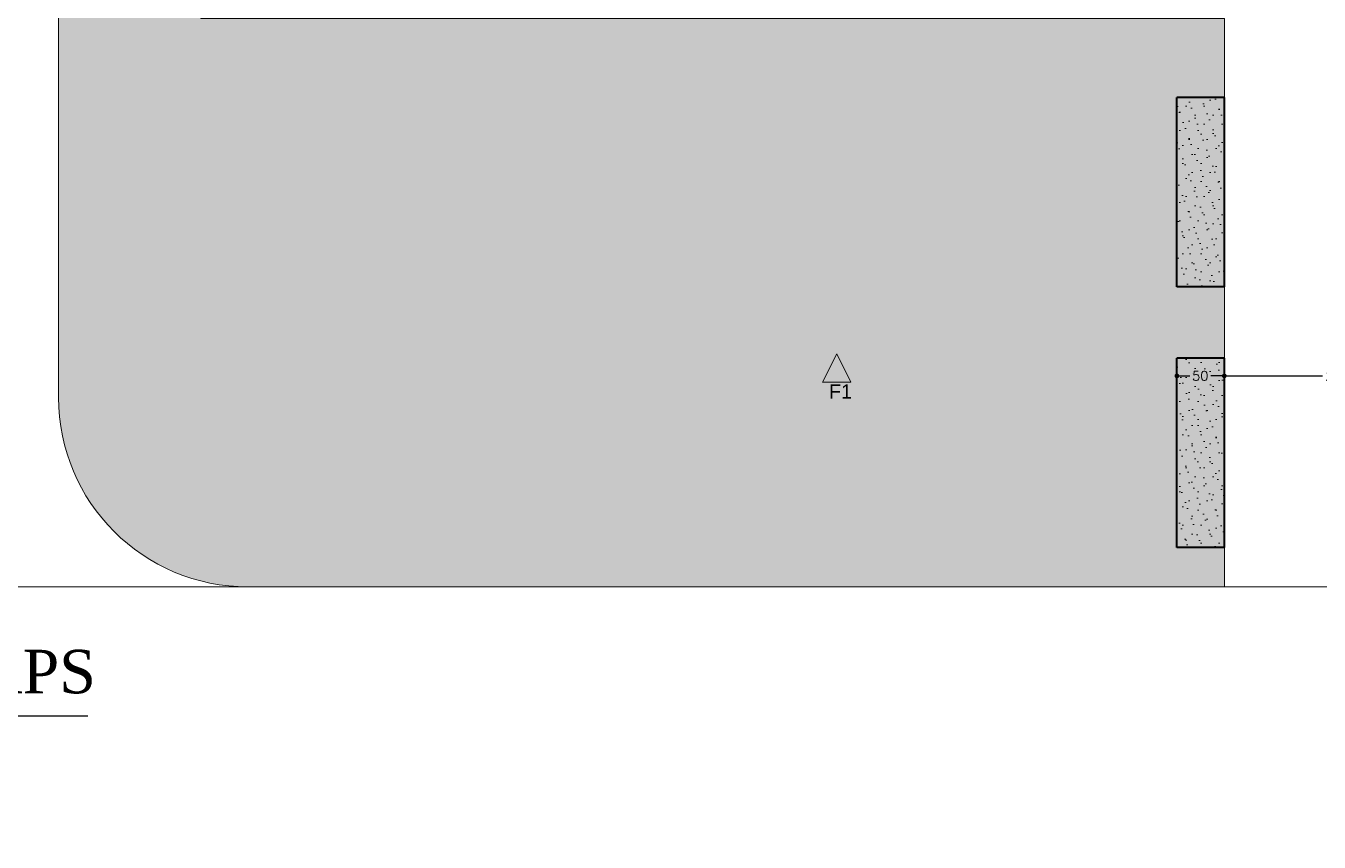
# Model space of a CAD drawing. Header units: metres. Extents: x -1783 to 21505, y -57 to 13660.
# Drawn here: x 11669 to 13034, y 9092 to 9954 of the extents above; entities that cross this region are included whole.
import ezdxf

# ---------------------------------------------------------------- set-up
doc = ezdxf.new("R2010")
doc.units = ezdxf.units.M
doc.header["$MEASUREMENT"] = 0
for name, color, linetype, lineweight, true_color in [('0_Caneta_No__25', 7, 'Continuous', 13, 0x982312), ('0_Caneta_No__28', 7, 'Continuous', 20, 0xd0311a), ('LAJES.EST_Caneta_No__17', 7, 'Continuous', 0, 0xd4d4d4)]:
    doc.layers.add(name, color=color, linetype=linetype, lineweight=lineweight, true_color=true_color)
for name, color, linetype in [('cotas', 7, 'Continuous'), ('COTAS EXECUTIVO.EXEC', 7, 'Continuous'), ('LAJES.EST', 7, 'Continuous'), ('TERRENO.ARQ', 7, 'Continuous')]:
    doc.layers.add(name, color=color, linetype=linetype)
for name, color, linetype, lineweight in [('LAJES.EST_Caneta_No__1', 7, 'Continuous', 35), ('LAJES.EST_Caneta_No__241', 7, 'Continuous', 13), ('TERRENO.ARQ_Caneta_No__241', 7, 'Continuous', 13)]:
    doc.layers.add(name, color=color, linetype=linetype, lineweight=lineweight)
doc.styles.add('GENERATED_STYLE_1', font='arial.ttf')
doc.styles.add('R80', font='romans.shx', dxfattribs={"height": 10})
doc.dimstyles.new('1-50', dxfattribs={"dimtxt": 10, "dimasz": 5, "dimexe": 10, "dimexo": 10, "dimgap": 3, "dimtad": 1, "dimdec": 1, "dimrnd": 1, "dimdsep": 46, "dimtxsty": 'R80', "dimblk": 'DOT', "dimcen": 0, "dimclrd": 252, "dimclre": 252, "dimclrt": 252, "dimadec": 0, "dimazin": 0, "dimtfac": 1, "dimtdec": 1, "dimtix": 1, "dimtmove": 2, "dimatfit": 3, "dimldrblk": 'DOT', "dimfxl": 1, "dimtolj": 1, "dimarcsym": 0})

# ---------------------------------------------------------------- blocks, each defined once
blk = doc.blocks.new('_Dot')
at = {"color": 0, "linetype": 'ByBlock', "lineweight": -2}
blk.add_line((-0.5, 0), (-1, 0), dxfattribs=at)
at = {"color": 0, "linetype": 'ByBlock', "const_width": 0.5}
blk.add_lwpolyline([(-0.25, 0, 1), (0.25, 0, 1)], format="xyb", close=True, dxfattribs=at)
blk = doc.blocks.new('*D7412')
at = {"layer": 'COTAS EXECUTIVO.EXEC', "color": 252, "lineweight": -2, "transparency": 16777216}
for p, q in [((12883.8, 9412.7), (12883.8, 9593.9)), ((12933.8, 9412.7), (12933.8, 9593.9)), ((12888.8, 9583.9), (12897.3, 9583.9)), ((12928.8, 9583.9), (12919.5, 9583.9))]:
    blk.add_line(p, q, dxfattribs=at)
at = {"layer": 'COTAS EXECUTIVO.EXEC', "color": 252, "lineweight": -2, "transparency": 16777216, "xscale": 5, "yscale": 5, "zscale": 5, "rotation": 180}
blk.add_blockref('_Dot', (12883.8, 9583.9), dxfattribs=at)
at = {"layer": 'COTAS EXECUTIVO.EXEC', "color": 252, "lineweight": -2, "transparency": 16777216, "xscale": 5, "yscale": 5, "zscale": 5}
blk.add_blockref('_Dot', (12933.8, 9583.9), dxfattribs=at)
at = {"layer": 'COTAS EXECUTIVO.EXEC', "color": 252, "transparency": 16777216, "insert": (12908.4, 9583.9), "char_height": 10, "attachment_point": 5, "style": 'R80'}
blk.add_mtext('\\A1;50', dxfattribs=at)
blk = doc.blocks.new('*D7413')
at = {"layer": 'COTAS EXECUTIVO.EXEC', "color": 252, "lineweight": -2, "transparency": 16777216}
for p, q in [((12933.8, 9412.7), (12933.8, 9593.9)), ((13173.6, 9470.4), (13173.6, 9593.9)), ((12938.8, 9583.9), (13037.5, 9583.9)), ((13168.6, 9583.9), (13069.2, 9583.9))]:
    blk.add_line(p, q, dxfattribs=at)
at = {"layer": 'COTAS EXECUTIVO.EXEC', "color": 252, "lineweight": -2, "transparency": 16777216, "xscale": 5, "yscale": 5, "zscale": 5, "rotation": 180}
blk.add_blockref('_Dot', (12933.8, 9583.9), dxfattribs=at)
at = {"layer": 'COTAS EXECUTIVO.EXEC', "color": 252, "lineweight": -2, "transparency": 16777216, "xscale": 5, "yscale": 5, "zscale": 5}
blk.add_blockref('_Dot', (13173.6, 9583.9), dxfattribs=at)
at = {"layer": 'COTAS EXECUTIVO.EXEC', "color": 252, "transparency": 16777216, "insert": (13053.3, 9583.9), "char_height": 10, "attachment_point": 5, "style": 'R80'}
blk.add_mtext('\\A1;240', dxfattribs=at)
blk = doc.blocks.new('BANCO EM CONCRETO')
at = {"layer": 'LAJES.EST_Caneta_No__17', "linetype": 'Continuous', "lineweight": 0, "true_color": 0xd4d4d4}
h = blk.add_hatch(dxfattribs=at)
h.set_pattern_fill('CARPET_0006', color=254, style=0, pattern_type=2)
h.set_pattern_definition([(45, (0, 0.3), (-0.0954594, 0.0954594), [0, -0.09, 0, -0.135]), (110, (0.3, 0.3), (0.1268585, 0.0461727), [0, -0.066, 0, -0.114])])
h.paths.add_polyline_path([(0, 5), (0, 0), (0.5, 0), (0.5, 4.6), (0.5, 5)])
at = {"layer": 'LAJES.EST_Caneta_No__1', "color": 7, "linetype": 'Continuous', "lineweight": 35}
for p, q in [((0, 0), (0, 5)), ((0.5, 5), (0, 5)), ((0.5, 4.6), (0.5, 5)), ((0.5, 0), (0.5, 4.6)), ((0.5, 0), (0, 0))]:
    blk.add_line(p, q, dxfattribs=at)
at = {"layer": 'LAJES.EST_Caneta_No__241', "color": 7, "linetype": 'Continuous', "lineweight": 13, "flags": 128}
blk.add_lwpolyline([(0, 5), (0, 0), (0.5, 0), (0.5, 4.6), (0.5, 5)], close=True, dxfattribs=at)

msp = doc.modelspace()

# ---------------------------------------------------------------- hatches: boundary and pattern name
at = {"layer": '0_Caneta_No__25', "linetype": 'Continuous', "lineweight": 13, "true_color": 0x982312}
msp.add_hatch(color=24, dxfattribs=at).paths.add_polyline_path([(12509.877, 9577.379), (12539.877, 9577.379), (12524.877, 9607.379)])
at = {"layer": 'cotas'}
h = msp.add_hatch(color=7, dxfattribs=at)
h.dxf.hatch_style = 1
h.paths.add_polyline_path([(21504.961, 13659.963), (10304.961, 13659.963), (10304.961, 5739.963), (21504.961, 5739.963)])
h.paths.add_polyline_path([(10571.627, 13593.296), (21371.627, 13593.296), (21371.627, 5806.63), (10571.627, 5806.63)], flags=16)
at = {"layer": 'TERRENO.ARQ', "linetype": 'Continuous', "lineweight": 0, "true_color": 0xc5d9be}
msp.add_hatch(color=9, dxfattribs=at).paths.add_polyline_path([(11703.841, 11531.251), (11703.841, 9891.212), (11703.841, 9561.112, 0.41421356), (11903.841, 9361.112), (12933.841, 9361.112), (12933.841, 9961.212), (11853.841, 9961.212), (11853.841, 11441.251), (11993.844, 11441.251), (11993.844, 11761.251), (11933.841, 11761.251, 0.41421356)])

# ---------------------------------------------------------------- linework, layer by layer
at = {"layer": '0_Caneta_No__25', "color": 24, "linetype": 'Continuous', "lineweight": 13, "true_color": 0x982312, "flags": 128}
msp.add_lwpolyline([(12509.877, 9577.379), (12539.877, 9577.379), (12524.877, 9607.379)], close=True, dxfattribs=at)
at = {"layer": 'cotas', "color": 0}
msp.add_line((11734.939, 9224.66), (10983.917, 9224.66), dxfattribs=at)
at = {"layer": 'LAJES.EST_Caneta_No__241', "color": 7, "linetype": 'Continuous', "lineweight": 13, "flags": 128}
msp.add_lwpolyline([(10933.847, 9561.112), (11203.847, 9561.112, -0.41421356), (11003.847, 9361.112), (11903.841, 9361.112, -0.41421356), (11703.841, 9561.112), (11703.841, 9841.173), (11703.841, 11531.251, -0.41421356), (11933.841, 11761.251), (11993.844, 11761.251)], format="xyb", dxfattribs=at)
msp.add_lwpolyline([(10933.847, 9561.112), (11203.847, 9561.112, -0.41421356), (11003.847, 9361.112), (11903.841, 9361.112, -0.41421356), (11703.841, 9561.112), (11703.841, 9841.173), (11703.841, 11531.251, -0.41421356), (11933.841, 11761.251), (11993.844, 11761.251)], format="xyb", dxfattribs=at)
msp.add_lwpolyline([(10933.847, 9561.112), (11203.847, 9561.112, -0.41421356), (11003.847, 9361.112), (11903.841, 9361.112, -0.41421356), (11703.841, 9561.112), (11703.841, 9841.173), (11703.841, 11531.251, -0.41421356), (11933.841, 11761.251), (11993.844, 11761.251)], format="xyb", dxfattribs=at)
msp.add_lwpolyline([(10933.847, 9561.112), (11203.847, 9561.112, -0.41421356), (11003.847, 9361.112), (11903.841, 9361.112, -0.41421356), (11703.841, 9561.112), (11703.841, 9841.173), (11703.841, 11531.251, -0.41421356), (11933.841, 11761.251), (11993.844, 11761.251)], format="xyb", dxfattribs=at)
msp.add_lwpolyline([(10933.847, 9561.112), (11203.847, 9561.112, -0.41421356), (11003.847, 9361.112), (11903.841, 9361.112, -0.41421356), (11703.841, 9561.112), (11703.841, 9841.173), (11703.841, 11531.251, -0.41421356), (11933.841, 11761.251), (11993.844, 11761.251)], format="xyb", dxfattribs=at)
msp.add_lwpolyline([(11933.841, 11441.251), (11853.841, 11441.251), (11853.841, 9961.212), (12933.841, 9961.212), (12933.841, 9361.112), (13173.645, 9361.112), (13173.645, 9841.209), (13401.961, 9841.209), (13401.961, 9361.112), (13693.611, 9361.112), (13693.611, 9491.212), (13693.611, 9961.212)], dxfattribs=at)
at = {"layer": 'TERRENO.ARQ_Caneta_No__241', "color": 7, "linetype": 'Continuous', "lineweight": 13, "flags": 128}
msp.add_lwpolyline([(11703.841, 11531.251), (11703.841, 9891.212), (11703.841, 9561.112, 0.41421356), (11903.841, 9361.112), (12933.841, 9361.112), (12933.841, 9961.212), (11853.841, 9961.212), (11853.841, 11441.251), (11993.844, 11441.251), (11993.844, 11761.251), (11933.841, 11761.251, 0.41421356)], format="xyb", close=True, dxfattribs=at)

# ---------------------------------------------------------------- block references
at = {"layer": 'LAJES.EST', "color": 7, "linetype": 'Continuous', "lineweight": 13, "xscale": 100, "yscale": 39.99999999999994, "zscale": 100}
for p in [(12883.841, 9678.026), (12883.841, 9402.717)]:
    msp.add_blockref('BANCO EM CONCRETO', p, dxfattribs=at)

# ---------------------------------------------------------------- texts
at = {"layer": '0_Caneta_No__28', "color": 22, "lineweight": 20, "true_color": 0xd0311a, "insert": (12541.131, 9560.046), "char_height": 15, "attachment_point": 9, "style": 'GENERATED_STYLE_1'}
msp.add_mtext('\\A1;\\pt0;F1', dxfattribs=at)
at = {"layer": 'cotas', "color": 0, "insert": (11000.143, 9294.727), "char_height": 46, "attachment_point": 1}
msp.add_mtext_dynamic_manual_height_columns('{\\fTimes New Roman|b0|i0|c0|p18;PLANTA BAIXA - CAPS}', width=1340.9998, gutter_width=249.833, heights=[1.217], dxfattribs=at)

# ---------------------------------------------------------------- dimensions: what is measured, and where the dimension line sits
at = {"layer": 'COTAS EXECUTIVO.EXEC'}
for base, p1, p2, picture, middle in [((12933.841, 9583.923), (12883.841, 9402.717), (12933.841, 9402.717), '*D7412', (12908.441, 9583.923)), ((13173.645, 9583.923), (12933.841, 9402.717), (13173.645, 9460.373), '*D7413', (13053.343, 9583.923))]:
    dim = msp.add_linear_dim(base=base, p1=p1, p2=p2, dimstyle='1-50', dxfattribs=at)
    dim.commit()
    dim.dimension.update_dxf_attribs({"geometry": picture, "text_midpoint": middle, "dimtype": 160})

doc.saveas('drawing.dxf')
